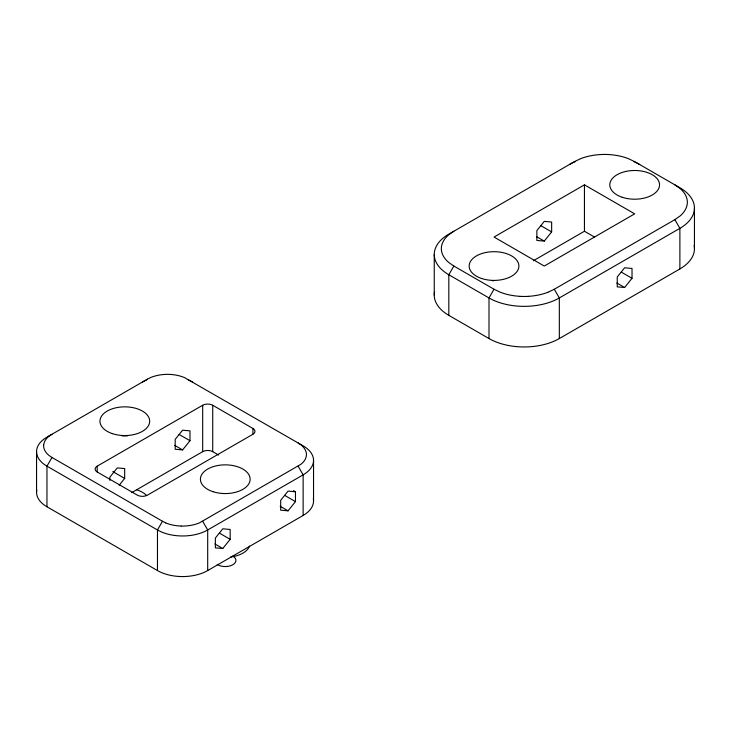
<?xml version="1.0" encoding="UTF-8"?>
<svg xmlns="http://www.w3.org/2000/svg" width="731" height="731" viewBox="0 0 731 731"><rect width="100%" height="100%" fill="white"/><g stroke="black" fill="none" stroke-linecap="round" stroke-linejoin="round"><path stroke-width="1.1" d="M43.677 445.051A27.668 15.972 0 0 0 43.787 447.463A28.619 16.521 0 0 0 49.242 455.632L51.974 457.46L46.958 466.159L46.958 506.766L157.467 570.564A35.517 20.505 0 0 0 207.695 570.564L303.137 515.465A35.517 20.505 0 0 0 313.316 498.67M165.645 522.839L162.492 521.258L157.467 529.966L157.467 570.564M453.841 231.243L448.532 234.971A43.12 24.891 0 0 0 441.561 246.237A41.503 23.959 0 0 0 441.551 251.053A43.12 24.891 0 0 0 448.532 262.319L453.841 266.047L448.816 274.746L448.816 315.353L489.002 338.554A49.726 28.71 0 0 0 559.325 338.554L679.885 268.953A49.726 28.71 0 0 0 694.139 245.433M519.988 296.338A43.12 24.891 0 0 1 500.479 292.309L494.028 289.248L489.002 297.946L489.002 338.554M119.299 485.11L124.672 478.421L124.672 468.562L117.28 467.904L109.888 477.096L109.888 480.386M182.586 449.921L189.978 440.72L189.978 430.861L182.586 430.193L175.184 439.395L175.184 449.254L182.586 449.921L174.691 445.362M222.772 548.524L230.164 539.323L230.164 529.463L222.772 528.805L215.371 538.007L215.371 547.866L222.772 548.524L214.877 543.965M295.47 491.762L288.069 491.104L280.677 500.296L280.677 510.165L288.069 510.823L295.47 501.621L295.47 491.762L293.496 490.62M544.257 241.111L551.649 231.91L551.649 222.05L544.257 221.383L536.865 230.585L536.865 240.444L544.257 241.111L536.481 236.616M624.63 287.511L632.023 278.31L632.023 268.451L624.63 267.793L617.238 276.985L617.238 286.854L624.63 287.511L616.854 283.016M49.242 436.078L51.974 434.26M547.848 292.318L554.299 289.248L674.859 219.647L680.168 215.919A43.12 24.891 0 0 0 687.14 204.653A41.503 23.959 0 0 0 687.149 199.837A43.12 24.891 0 0 0 680.168 188.571L674.859 184.842M181.187 526.055A27.668 15.972 0 0 0 185.363 525.991A28.619 16.521 0 0 0 199.508 522.839L300.852 464.331A28.619 16.521 0 0 0 306.399 455.358A27.668 15.972 0 0 0 306.307 452.955A28.619 16.521 0 0 0 300.852 444.786L298.12 442.959M97.186 466.159L202.679 405.257A7.1 4.103 0 0 1 212.721 405.257L252.908 428.457A7.1 4.103 0 0 1 252.908 434.26L147.415 495.161A7.1 4.103 0 0 1 137.373 495.161L97.186 471.961L97.186 466.159A7.1 4.103 0 0 0 97.186 471.961M584.444 184.842L494.028 237.045L544.257 266.047L634.672 213.845L584.444 184.842L584.444 231.243L533.338 260.757M131.69 492.639L202.679 451.657A7.1 4.103 0 0 1 212.721 451.657L218.606 455.057M584.444 231.243L594.294 236.935M540.958 225.733L551.649 231.91M621.332 272.133L632.023 278.31M453.841 266.047L494.028 289.248M179.122 434.452L189.978 440.72M284.615 495.353L295.47 501.621M280.174 506.263L288.069 510.823M112.83 471.586L124.672 478.421M219.309 533.054L230.164 539.323M51.974 457.46L162.492 521.258M674.859 219.647L679.885 228.346L679.885 268.953M554.299 289.248L559.325 297.946L559.325 338.554M298.12 466.159L303.137 474.858L303.137 515.465M202.679 521.258L207.695 529.966L207.695 570.564M694.45 208.043L694.45 248.65M434.251 254.452L434.251 295.05M313.544 460.356L313.544 500.963M252.908 428.457L252.908 434.26M212.721 405.257L212.721 451.657M202.679 405.257L202.679 451.657M36.55 451.657L36.55 492.265M448.816 315.353A49.726 28.71 0 0 1 434.561 291.833M569.376 164.539A49.726 28.71 0 0 1 575.416 161.569M633.658 161.569A49.726 28.71 0 0 1 639.698 164.539M492.31 280.731A24.863 14.355 0 0 1 494.028 280.695M528.339 296.347A41.503 23.959 0 0 1 519.988 296.347M547.848 292.309A43.12 24.891 0 0 1 528.339 296.338M46.958 506.766A35.517 20.505 0 0 1 36.769 489.962M136.734 489.816A24.863 14.355 0 0 1 146.639 495.536M232.814 556.063A10.654 6.15 0 0 1 232.54 564.917A10.654 6.15 0 0 1 217.226 564.442M249.573 546.066A24.863 14.355 0 0 1 230.567 557.04M142.399 382.057A35.517 20.505 0 0 1 146.492 380.029M188.534 380.029A35.517 20.505 0 0 1 192.628 382.057M122.251 435.932A24.863 14.355 0 0 1 127.386 435.932M43.696 444.987A28.619 16.521 0 0 1 49.242 436.014M181.069 526.046A28.619 16.521 0 0 1 165.535 522.839M147.415 379.151L46.958 437.156A35.517 20.505 0 0 0 46.958 466.159L157.467 529.966A35.517 20.505 0 0 0 207.695 529.966L303.137 474.858A35.517 20.505 0 0 0 303.137 445.855L184.45 377.571A28.619 16.521 0 0 0 168.907 374.373A27.668 15.972 0 0 0 164.731 374.427A28.619 16.521 0 0 0 150.586 377.58L147.415 379.151M574.392 161.642L448.816 234.148A49.726 28.71 0 0 0 448.816 274.746L489.002 297.946A49.726 28.71 0 0 0 559.325 297.946L679.885 228.346A49.726 28.71 0 0 0 679.885 187.748L634.672 161.642L628.221 158.581A43.12 24.891 0 0 0 608.713 154.552A41.503 23.959 0 0 0 600.361 154.552A43.12 24.891 0 0 0 580.853 158.581L574.392 161.642M481.592 278.484A24.863 14.355 0 0 0 518.891 266.047A24.863 14.355 0 0 0 481.592 253.62A24.863 14.355 0 0 0 481.592 278.484M622.245 197.279A24.863 14.355 0 0 0 659.536 184.842A24.863 14.355 0 0 0 622.245 172.415A24.863 14.355 0 0 0 622.245 197.279M212.849 491.643A24.863 14.355 0 0 0 250.139 479.207A24.863 14.355 0 0 0 212.849 466.78A24.863 14.355 0 0 0 212.849 491.643M112.382 433.638A24.863 14.355 0 0 0 149.681 421.211A24.863 14.355 0 0 0 112.382 408.775A24.863 14.355 0 0 0 112.382 433.638"/></g></svg>
